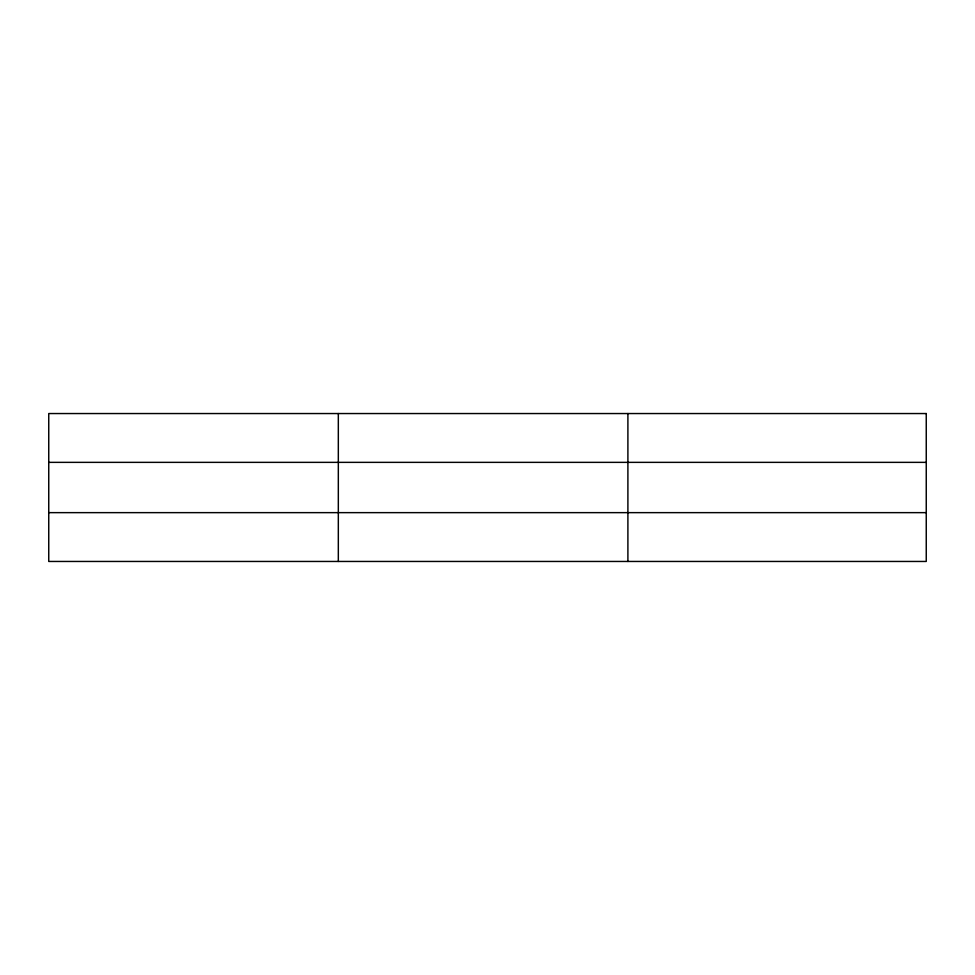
<?xml version="1.0" encoding="UTF-8"?>
<svg xmlns="http://www.w3.org/2000/svg" width="975" height="975" viewBox="0 0 975 975"><rect width="100%" height="100%" fill="white"/><g stroke="black" fill="none" stroke-linecap="round" stroke-linejoin="round"><path stroke-width="1.46" d="M338.325 561.454L338.325 413.546M627.9 561.454L627.9 413.546M48.75 462.357L926.25 462.357M48.75 512.643L926.25 512.643M926.25 413.546L926.25 561.454L48.75 561.454L48.75 413.546L926.25 413.546"/></g></svg>
